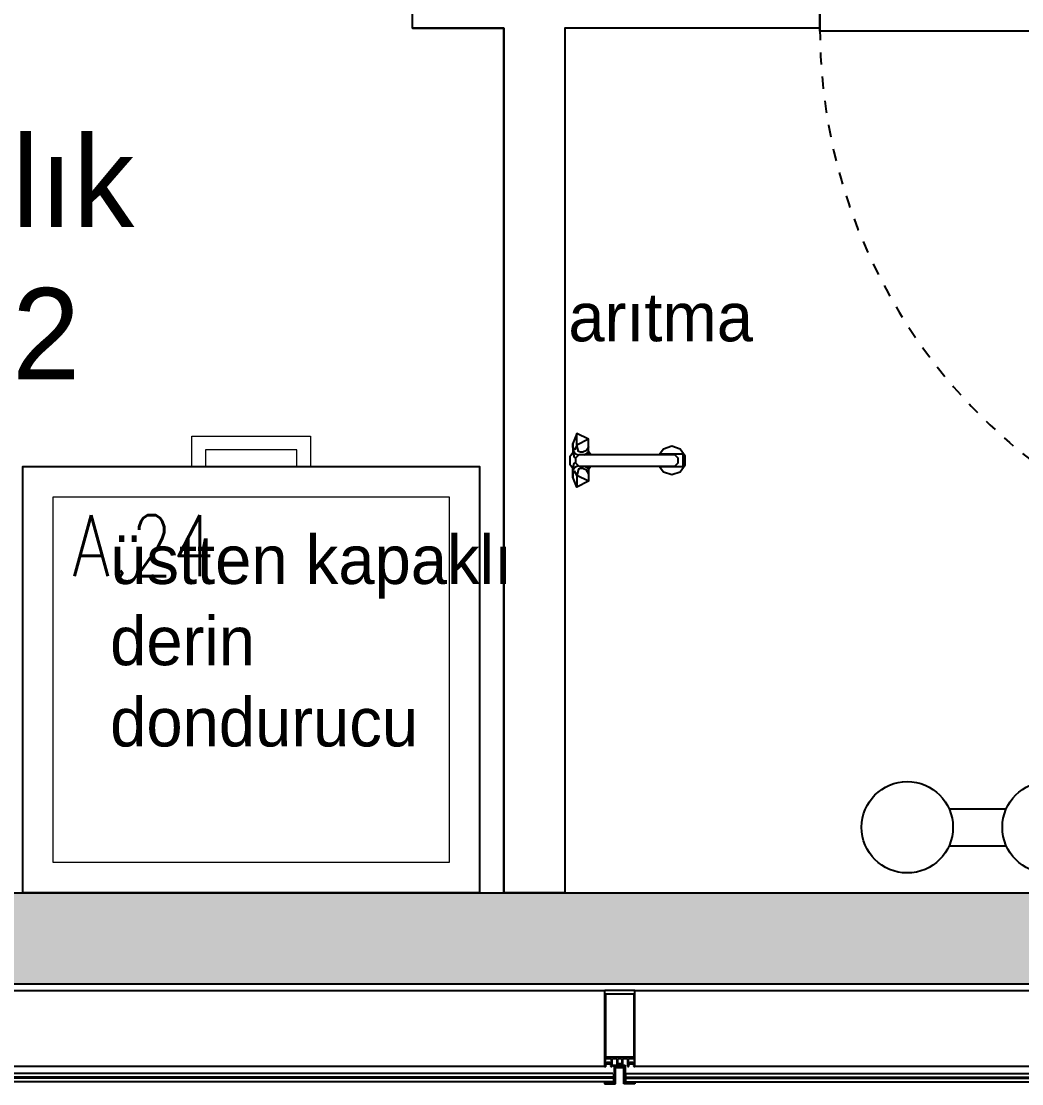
# Model space of a CAD drawing. Header units: inches. Extents: x 19839 to 37459, y -6108 to 838.
# Drawn here: x 34462.5 to 34626.7, y -4469.8 to -4295.4 of the extents above; entities that cross this region are included whole.
import ezdxf
from ezdxf.enums import TextEntityAlignment as Align

# ---------------------------------------------------------------- set-up
doc = ezdxf.new("R2010")
doc.units = ezdxf.units.IN
doc.header["$MEASUREMENT"] = 0
doc.linetypes.add('JIS_02_1.0', pattern=[2, 1, -1])
for name, color, linetype in [('-DWG_ANA', 7, 'Continuous'), ('01_Existing Wall Hatch', 251, 'Continuous'), ('AVM100_CEPHE_CELIK-TASIYICI-YATAY', 112, 'Continuous'), ('COLOUR 2-ATA', 9, 'JIS_02_1.0'), ('DOOR-ATA', 43, 'Continuous'), ('GYPSUM-ATA', 11, 'Continuous'), ('S2000-026 Antet Yazı', 7, 'Continuous'), ('SANITARY-ATA', 144, 'Continuous'), ('TXT-ATA', 7, 'Continuous')]:
    doc.layers.add(name, color=color, linetype=linetype)
doc.layers.add('-DWG_DETAY1', color=7, linetype='Continuous', lineweight=9)
doc.layers.add('NO', color=7, linetype='Continuous', lineweight=30)
doc.styles.add('ATA', font='GOTHIC.TTF')
doc.styles.add('ROMANS', font='romans.shx', dxfattribs={"width": 0.8})

# ---------------------------------------------------------------- blocks, each defined once
blk = doc.blocks.new('asma 2')
at = {"color": 0}
for p, q in [((38840.1, 3637.95, 0), (38979.39, 3637.95)), ((38979.29, 3637.9, 0), (38979.25, 3637.8, 0)), ((38979.25, 3637.8, 0), (38979.25, 3625.45, 0)), ((38979.39, 3637.95, 0), (38979.29, 3637.9, 0)), ((38984.1, 3637.95, 0), (38979.39, 3637.95, 0)), ((38979.46, 3626.98, 0), (38979.46, 3637.37, 0)), ((38979.46, 3637.37, 0), (38984.04, 3637.37, 0)), ((38984.04, 3637.37, 0), (38984.04, 3626.98, 0)), ((38984.21, 3637.91, 0), (38984.1, 3637.95, 0)), ((38984.1, 3637.95, 0), (39123.39, 3637.95, 0)), ((38984.25, 3637.8, 0), (38984.21, 3637.91, 0)), ((38984.25, 3625.45, 0), (38984.25, 3637.8, 0)), ((38979.4, 3626.18, 0), (38979.4, 3626.75, 0)), ((38979.4, 3626.75, 0), (38979.85, 3626.75, 0)), ((38984.04, 3626.98, 0), (38979.46, 3626.98, 0)), ((38979.85, 3626.75, 0), (38979.87, 3626.77, 0)), ((38979.87, 3626.77, 0), (38979.9, 3626.75, 0)), ((38979.9, 3626.75, 0), (38980.34, 3626.75, 0)), ((38980.34, 3626.75, 0), (38980.34, 3626.18, 0)), ((38980.49, 3626.7, 0), (38980.54, 3626.75, 0)), ((38980.49, 3625.49, 0), (38980.49, 3626.7, 0)), ((38980.54, 3626.75, 0), (38981.1, 3626.75, 0)), ((38981.1, 3626.75, 0), (38981.22, 3626.7, 0)), ((38981.43, 3626.7, 0), (38981.48, 3626.75, 0)), ((38981.43, 3625.96, 0), (38981.43, 3626.7, 0)), ((38981.48, 3626.75, 0), (38982.02, 3626.75, 0)), ((38982.02, 3626.75, 0), (38982.07, 3626.7, 0)), ((38982.07, 3626.7, 0), (38982.07, 3625.96, 0)), ((38982.25, 3626.6, 0), (38982.31, 3626.72, 0)), ((38982.31, 3626.72, 0), (38982.4, 3626.75, 0)), ((38982.4, 3626.75, 0), (38982.96, 3626.75, 0)), ((38982.96, 3626.75, 0), (38983.01, 3626.7, 0)), ((38983.01, 3626.7, 0), (38983.01, 3625.49, 0)), ((38983.16, 3626.75, 0), (38983.61, 3626.75, 0)), ((38983.16, 3626.18, 0), (38983.16, 3626.75, 0)), ((38983.61, 3626.75, 0), (38983.63, 3626.77, 0)), ((38983.63, 3626.77, 0), (38983.66, 3626.75, 0)), ((38983.66, 3626.75, 0), (38984.1, 3626.75, 0)), ((38984.1, 3626.75, 0), (38984.1, 3626.18, 0)), ((38979.24, 3625.45), (38840.24, 3625.45, 0)), ((38979.25, 3625.45, 0), (38979.44, 3625.45, 0)), ((38979.52, 3626.18, 0), (38979.4, 3626.18, 0)), ((38979.4, 3625.59, 0), (38979.4, 3625.86, 0)), ((38979.4, 3625.86, 0), (38979.85, 3625.86, 0)), ((38979.52, 3625.59, 0), (38979.4, 3625.59, 0)), ((38979.44, 3625.45, 0), (38979.52, 3625.53, 0)), ((38979.45, 3626, 0), (38979.46, 3626.06, 0)), ((38979.49, 3625.97, 0), (38979.45, 3626, 0)), ((38979.46, 3626.06, 0), (38979.52, 3626.12, 0)), ((38979.53, 3625.99, 0), (38979.49, 3625.97, 0)), ((38979.52, 3626.12, 0), (38979.52, 3626.18, 0)), ((38979.52, 3625.53, 0), (38979.52, 3625.59, 0)), ((38979.63, 3626.09, 0), (38979.53, 3625.99, 0)), ((38979.7, 3626.12, 0), (38979.63, 3626.09, 0)), ((38980.04, 3626.12, 0), (38979.7, 3626.12, 0)), ((38979.85, 3625.86, 0), (38979.87, 3625.88, 0)), ((38979.87, 3625.88, 0), (38979.9, 3625.86, 0)), ((38979.9, 3625.86, 0), (38980.34, 3625.86, 0)), ((38980.11, 3626.09, 0), (38980.04, 3626.12, 0)), ((38980.22, 3625.99, 0), (38980.11, 3626.09, 0)), ((38980.34, 3626.18, 0), (38980.22, 3626.18, 0)), ((38980.22, 3626.18, 0), (38980.22, 3626.12, 0)), ((38980.22, 3626.12, 0), (38980.29, 3626.06, 0)), ((38980.25, 3625.97, 0), (38980.22, 3625.99, 0)), ((38980.34, 3625.59, 0), (38980.22, 3625.59, 0)), ((38980.22, 3625.59, 0), (38980.22, 3625.53, 0)), ((38980.22, 3625.53, 0), (38980.31, 3625.44, 0)), ((38980.3, 3626, 0), (38980.25, 3625.97, 0)), ((38980.29, 3626.06, 0), (38980.3, 3626, 0)), ((38980.31, 3625.44, 0), (38980.44, 3625.44, 0)), ((38980.34, 3625.86, 0), (38980.34, 3625.59, 0)), ((38980.44, 3625.44, 0), (38980.49, 3625.49, 0)), ((38980.64, 3625.68, 0), (38982.64, 3625.68, 0)), ((38980.64, 3625.48, 0), (38980.64, 3625.68, 0)), ((38982.44, 3625.48, 0), (38980.64, 3625.48, 0)), ((38982.2, 3625.48, 0), (38980.86, 3625.48, 0)), ((38980.86, 3625.48, 0), (38980.86, 3622.82, 0)), ((38981.06, 3622.62, 0), (38981.06, 3625.28, 0)), ((38981.06, 3625.28, 0), (38982.2, 3625.28, 0)), ((38981.22, 3626.7, 0), (38981.25, 3626.6, 0)), ((38981.25, 3626.6, 0), (38981.25, 3625.68, 0)), ((38981.48, 3625.91, 0), (38981.43, 3625.96, 0)), ((38982.02, 3625.91, 0), (38981.48, 3625.91, 0)), ((38982.07, 3625.96, 0), (38982.02, 3625.91, 0)), ((38982.2, 3625.28, 0), (38982.2, 3625.48, 0)), ((38982.25, 3625.68, 0), (38982.25, 3626.6, 0)), ((38982.44, 3622.62, 0), (38982.44, 3625.48, 0)), ((38982.64, 3625.68, 0), (38982.64, 3622.82, 0)), ((38983.01, 3625.49, 0), (38983.06, 3625.44, 0)), ((38983.06, 3625.44, 0), (38983.19, 3625.44, 0)), ((38983.28, 3626.18, 0), (38983.16, 3626.18, 0)), ((38983.16, 3625.59, 0), (38983.16, 3625.86, 0)), ((38983.16, 3625.86, 0), (38983.61, 3625.86, 0)), ((38983.28, 3625.59, 0), (38983.16, 3625.59, 0)), ((38983.19, 3625.44, 0), (38983.28, 3625.53, 0)), ((38983.21, 3626, 0), (38983.22, 3626.06, 0)), ((38983.25, 3625.97, 0), (38983.21, 3626, 0)), ((38983.22, 3626.06, 0), (38983.28, 3626.12, 0)), ((38983.29, 3625.99, 0), (38983.25, 3625.97, 0)), ((38983.28, 3626.12, 0), (38983.28, 3626.18, 0)), ((38983.28, 3625.53, 0), (38983.28, 3625.59, 0)), ((38983.39, 3626.09, 0), (38983.29, 3625.99, 0)), ((38983.46, 3626.12, 0), (38983.39, 3626.09, 0)), ((38983.8, 3626.12, 0), (38983.46, 3626.12, 0)), ((38983.61, 3625.86, 0), (38983.63, 3625.88, 0)), ((38983.63, 3625.88, 0), (38983.66, 3625.86, 0)), ((38983.66, 3625.86, 0), (38984.1, 3625.86, 0)), ((38983.87, 3626.09, 0), (38983.8, 3626.12, 0)), ((38983.98, 3625.99, 0), (38983.87, 3626.09, 0)), ((38984.1, 3626.18, 0), (38983.98, 3626.18, 0)), ((38983.98, 3626.18, 0), (38983.98, 3626.12, 0)), ((38983.98, 3626.12, 0), (38984.05, 3626.06, 0)), ((38984.01, 3625.97, 0), (38983.98, 3625.99, 0)), ((38984.1, 3625.59, 0), (38983.98, 3625.59, 0)), ((38983.98, 3625.59, 0), (38983.98, 3625.53, 0)), ((38983.98, 3625.53, 0), (38984.06, 3625.45, 0)), ((38984.06, 3626, 0), (38984.01, 3625.97, 0)), ((38984.05, 3626.06, 0), (38984.06, 3626, 0)), ((38984.06, 3625.45, 0), (38984.25, 3625.45, 0)), ((38984.1, 3625.86, 0), (38984.1, 3625.59, 0)), ((39123.24, 3625.45, 0), (38984.24, 3625.45, 0)), ((38980.74, 3623.67, 0), (38838.74, 3623.67, 0)), ((38980.74, 3623.52, 0), (38838.74, 3623.52, 0)), ((38980.64, 3624.27, 0), (38838.84, 3624.27, 0)), ((38980.66, 3624.27, 0), (38980.76, 3624.17, 0)), ((38980.76, 3623.02, 0), (38980.76, 3624.17, 0)), ((38980.76, 3624.13, 0), (38980.79, 3624.17, 0)), ((38980.76, 3624.09, 0), (38980.84, 3624.17, 0)), ((38980.76, 3624.17, 0), (38980.86, 3624.17, 0)), ((38980.76, 3623.03, 0), (38980.76, 3624.17, 0)), ((38980.86, 3624.04, 0), (38980.76, 3624.14, 0)), ((38980.76, 3624.04, 0), (38980.86, 3624.14, 0)), ((38980.86, 3624, 0), (38980.76, 3624.1, 0)), ((38980.76, 3624, 0), (38980.86, 3624.1, 0)), ((38980.86, 3623.95, 0), (38980.76, 3624.05, 0)), ((38980.76, 3623.95, 0), (38980.86, 3624.05, 0)), ((38980.86, 3623.91, 0), (38980.76, 3624.01, 0)), ((38980.76, 3623.91, 0), (38980.86, 3624.01, 0)), ((38980.86, 3623.86, 0), (38980.76, 3623.96, 0)), ((38980.76, 3623.86, 0), (38980.86, 3623.96, 0)), ((38980.86, 3623.82, 0), (38980.76, 3623.92, 0)), ((38980.76, 3623.82, 0), (38980.86, 3623.92, 0)), ((38980.86, 3623.77, 0), (38980.76, 3623.87, 0)), ((38980.76, 3623.77, 0), (38980.86, 3623.87, 0)), ((38980.86, 3623.73, 0), (38980.76, 3623.83, 0)), ((38980.76, 3623.73, 0), (38980.86, 3623.83, 0)), ((38980.86, 3623.68, 0), (38980.76, 3623.78, 0)), ((38980.76, 3623.68, 0), (38980.86, 3623.78, 0)), ((38980.86, 3623.64, 0), (38980.76, 3623.74, 0)), ((38980.76, 3623.64, 0), (38980.86, 3623.74, 0)), ((38980.86, 3623.59, 0), (38980.76, 3623.69, 0)), ((38980.76, 3623.59, 0), (38980.86, 3623.69, 0)), ((38980.86, 3623.55, 0), (38980.76, 3623.65, 0)), ((38980.76, 3623.55, 0), (38980.86, 3623.65, 0)), ((38980.86, 3623.5, 0), (38980.76, 3623.6, 0)), ((38980.76, 3623.5, 0), (38980.86, 3623.6, 0)), ((38980.86, 3623.46, 0), (38980.76, 3623.56, 0)), ((38980.76, 3623.46, 0), (38980.86, 3623.56, 0)), ((38980.86, 3623.41, 0), (38980.76, 3623.51, 0)), ((38980.76, 3623.41, 0), (38980.86, 3623.51, 0)), ((38980.86, 3623.37, 0), (38980.76, 3623.47, 0)), ((38980.76, 3623.37, 0), (38980.86, 3623.47, 0)), ((38980.86, 3623.32, 0), (38980.76, 3623.42, 0)), ((38980.76, 3623.32, 0), (38980.86, 3623.42, 0)), ((38980.86, 3623.28, 0), (38980.76, 3623.38, 0)), ((38980.76, 3623.28, 0), (38980.86, 3623.38, 0)), ((38980.86, 3623.23, 0), (38980.76, 3623.33, 0)), ((38980.76, 3623.23, 0), (38980.86, 3623.33, 0)), ((38980.86, 3623.19, 0), (38980.76, 3623.29, 0)), ((38980.76, 3623.19, 0), (38980.86, 3623.29, 0)), ((38980.86, 3623.14, 0), (38980.76, 3623.24, 0)), ((38980.76, 3623.14, 0), (38980.86, 3623.24, 0)), ((38980.86, 3624.09, 0), (38980.78, 3624.17, 0)), ((38980.86, 3624.13, 0), (38980.82, 3624.17, 0)), ((38980.86, 3624.17, 0), (38980.86, 3623.03, 0)), ((38982.64, 3624.13, 0), (38982.68, 3624.17, 0)), ((38982.64, 3624.09, 0), (38982.73, 3624.17, 0)), ((38982.74, 3624.17, 0), (38982.64, 3624.17, 0)), ((38982.64, 3624.17, 0), (38982.64, 3623.03, 0)), ((38982.64, 3624.04, 0), (38982.74, 3624.14, 0)), ((38982.74, 3624.04, 0), (38982.64, 3624.14, 0)), ((38982.64, 3624, 0), (38982.74, 3624.1, 0)), ((38982.74, 3624, 0), (38982.64, 3624.1, 0)), ((38982.64, 3623.95, 0), (38982.74, 3624.05, 0)), ((38982.74, 3623.95, 0), (38982.64, 3624.05, 0)), ((38982.64, 3623.91, 0), (38982.74, 3624.01, 0)), ((38982.74, 3623.91, 0), (38982.64, 3624.01, 0)), ((38982.64, 3623.86, 0), (38982.74, 3623.96, 0)), ((38982.74, 3623.86, 0), (38982.64, 3623.96, 0)), ((38982.64, 3623.82, 0), (38982.74, 3623.92, 0)), ((38982.74, 3623.82, 0), (38982.64, 3623.92, 0)), ((38982.64, 3623.77, 0), (38982.74, 3623.87, 0)), ((38982.74, 3623.77, 0), (38982.64, 3623.87, 0)), ((38982.64, 3623.73, 0), (38982.74, 3623.83, 0)), ((38982.74, 3623.73, 0), (38982.64, 3623.83, 0)), ((38982.64, 3623.68, 0), (38982.74, 3623.78, 0)), ((38982.74, 3623.68, 0), (38982.64, 3623.78, 0)), ((38982.64, 3623.64, 0), (38982.74, 3623.74, 0)), ((38982.74, 3623.64, 0), (38982.64, 3623.74, 0)), ((38982.64, 3623.59, 0), (38982.74, 3623.69, 0)), ((38982.74, 3623.59, 0), (38982.64, 3623.69, 0)), ((38982.64, 3623.55, 0), (38982.74, 3623.65, 0)), ((38982.74, 3623.55, 0), (38982.64, 3623.65, 0)), ((38982.64, 3623.5, 0), (38982.74, 3623.6, 0)), ((38982.74, 3623.5, 0), (38982.64, 3623.6, 0)), ((38982.64, 3623.46, 0), (38982.74, 3623.56, 0)), ((38982.74, 3623.46, 0), (38982.64, 3623.56, 0)), ((38982.64, 3623.41, 0), (38982.74, 3623.51, 0)), ((38982.74, 3623.41, 0), (38982.64, 3623.51, 0)), ((38982.64, 3623.37, 0), (38982.74, 3623.47, 0)), ((38982.74, 3623.37, 0), (38982.64, 3623.47, 0)), ((38982.64, 3623.32, 0), (38982.74, 3623.42, 0)), ((38982.74, 3623.32, 0), (38982.64, 3623.42, 0)), ((38982.64, 3623.28, 0), (38982.74, 3623.38, 0)), ((38982.74, 3623.28, 0), (38982.64, 3623.38, 0)), ((38982.64, 3623.23, 0), (38982.74, 3623.33, 0)), ((38982.74, 3623.23, 0), (38982.64, 3623.33, 0)), ((38982.64, 3623.19, 0), (38982.74, 3623.29, 0)), ((38982.74, 3623.19, 0), (38982.64, 3623.29, 0)), ((38982.64, 3623.14, 0), (38982.74, 3623.24, 0)), ((38982.74, 3623.14, 0), (38982.64, 3623.24, 0)), ((38982.74, 3624.09, 0), (38982.66, 3624.17, 0)), ((38982.74, 3624.13, 0), (38982.71, 3624.17, 0)), ((38982.84, 3624.27, 0), (38982.74, 3624.17, 0)), ((38982.74, 3623.02, 0), (38982.74, 3624.17, 0)), ((38982.74, 3623.03, 0), (38982.74, 3624.17, 0)), ((38982.74, 3623.67, 0), (39124.74, 3623.67, 0)), ((38982.74, 3623.52, 0), (39124.74, 3623.52, 0)), ((38982.84, 3624.27, 0), (39124.64, 3624.27, 0)), ((38980.64, 3622.92, 0), (38838.84, 3622.92, 0)), ((38979.25, 3622.89, 0), (38979.27, 3622.92, 0)), ((38979.25, 3622.85, 0), (38979.32, 3622.92, 0)), ((38980.66, 3622.92, 0), (38979.25, 3622.92, 0)), ((38979.25, 3622.92, 0), (38979.25, 3622.82, 0)), ((38979.35, 3622.82, 0), (38979.25, 3622.91, 0)), ((38979.3, 3622.82, 0), (38979.25, 3622.87, 0)), ((38979.26, 3622.82, 0), (38979.25, 3622.82, 0)), ((38979.25, 3622.82, 0), (38980.66, 3622.82, 0)), ((38980.86, 3622.82, 0), (38979.25, 3622.82, 0)), ((38979.25, 3622.82, 0), (38979.25, 3622.62, 0)), ((38979.25, 3622.62, 0), (38981.06, 3622.62, 0)), ((38979.26, 3622.82, 0), (38979.36, 3622.92, 0)), ((38979.39, 3622.82, 0), (38979.29, 3622.92, 0)), ((38979.31, 3622.82, 0), (38979.41, 3622.92, 0)), ((38979.44, 3622.82, 0), (38979.34, 3622.92, 0)), ((38979.35, 3622.82, 0), (38979.45, 3622.92, 0)), ((38979.48, 3622.82, 0), (38979.38, 3622.92, 0)), ((38979.4, 3622.82, 0), (38979.5, 3622.92, 0)), ((38979.53, 3622.82, 0), (38979.43, 3622.92, 0)), ((38979.44, 3622.82, 0), (38979.54, 3622.92, 0)), ((38979.57, 3622.82, 0), (38979.47, 3622.92, 0)), ((38979.49, 3622.82, 0), (38979.59, 3622.92, 0)), ((38979.62, 3622.82, 0), (38979.52, 3622.92, 0)), ((38979.53, 3622.82, 0), (38979.63, 3622.92, 0)), ((38979.66, 3622.82, 0), (38979.56, 3622.92, 0)), ((38979.58, 3622.82, 0), (38979.68, 3622.92, 0)), ((38979.7, 3622.82, 0), (38979.6, 3622.92, 0)), ((38979.62, 3622.82, 0), (38979.72, 3622.92, 0)), ((38979.75, 3622.82, 0), (38979.65, 3622.92, 0)), ((38979.67, 3622.82, 0), (38979.77, 3622.92, 0)), ((38979.79, 3622.82, 0), (38979.69, 3622.92, 0)), ((38979.71, 3622.82, 0), (38979.81, 3622.92, 0)), ((38979.84, 3622.82, 0), (38979.74, 3622.92, 0)), ((38979.76, 3622.82, 0), (38979.86, 3622.92, 0)), ((38979.88, 3622.82, 0), (38979.78, 3622.92, 0)), ((38979.8, 3622.82, 0), (38979.9, 3622.92, 0)), ((38979.93, 3622.82, 0), (38979.83, 3622.92, 0)), ((38979.85, 3622.82, 0), (38979.95, 3622.92, 0)), ((38979.97, 3622.82, 0), (38979.87, 3622.92, 0)), ((38979.89, 3622.82, 0), (38979.99, 3622.92, 0)), ((38980.02, 3622.82, 0), (38979.92, 3622.92, 0)), ((38979.94, 3622.82, 0), (38980.04, 3622.92, 0)), ((38980.06, 3622.82, 0), (38979.96, 3622.92, 0)), ((38979.98, 3622.82, 0), (38980.08, 3622.92, 0)), ((38980.11, 3622.82, 0), (38980.01, 3622.92, 0)), ((38980.03, 3622.82, 0), (38980.13, 3622.92, 0)), ((38980.15, 3622.82, 0), (38980.05, 3622.92, 0)), ((38980.07, 3622.82, 0), (38980.17, 3622.92, 0)), ((38980.2, 3622.82, 0), (38980.1, 3622.92, 0)), ((38980.12, 3622.82, 0), (38980.22, 3622.92, 0)), ((38980.24, 3622.82, 0), (38980.14, 3622.92, 0)), ((38980.16, 3622.82, 0), (38980.26, 3622.92, 0)), ((38980.29, 3622.82, 0), (38980.19, 3622.92, 0)), ((38980.21, 3622.82, 0), (38980.31, 3622.92, 0)), ((38980.33, 3622.82, 0), (38980.23, 3622.92, 0)), ((38980.25, 3622.82, 0), (38980.35, 3622.92, 0)), ((38980.38, 3622.82, 0), (38980.28, 3622.92, 0)), ((38980.3, 3622.82, 0), (38980.4, 3622.92, 0)), ((38980.42, 3622.82, 0), (38980.32, 3622.92, 0)), ((38980.34, 3622.82, 0), (38980.44, 3622.92, 0)), ((38980.47, 3622.82, 0), (38980.37, 3622.92, 0)), ((38980.39, 3622.82, 0), (38980.49, 3622.92, 0)), ((38980.51, 3622.82, 0), (38980.41, 3622.92, 0)), ((38980.43, 3622.82, 0), (38980.53, 3622.92, 0)), ((38980.56, 3622.82, 0), (38980.46, 3622.92, 0)), ((38980.48, 3622.82, 0), (38980.58, 3622.92, 0)), ((38980.6, 3622.82, 0), (38980.5, 3622.92, 0)), ((38980.52, 3622.82, 0), (38980.62, 3622.92, 0)), ((38980.65, 3622.82, 0), (38980.55, 3622.92, 0)), ((38980.57, 3622.82, 0), (38980.66, 3622.91, 0)), ((38980.66, 3622.85, 0), (38980.59, 3622.92, 0)), ((38980.61, 3622.82, 0), (38980.66, 3622.86, 0)), ((38980.66, 3622.9, 0), (38980.64, 3622.92, 0)), ((38980.65, 3622.82, 0), (38980.66, 3622.82, 0)), ((38980.66, 3622.92, 0), (38980.76, 3623.02, 0)), ((38980.66, 3622.82, 0), (38980.66, 3622.92, 0)), ((38980.86, 3623.1, 0), (38980.76, 3623.2, 0)), ((38980.76, 3623.1, 0), (38980.86, 3623.2, 0)), ((38980.86, 3623.05, 0), (38980.76, 3623.15, 0)), ((38980.76, 3623.05, 0), (38980.86, 3623.15, 0)), ((38980.84, 3623.03, 0), (38980.76, 3623.11, 0)), ((38980.79, 3623.03, 0), (38980.76, 3623.06, 0)), ((38980.86, 3623.03, 0), (38980.76, 3623.03, 0)), ((38980.78, 3623.03, 0), (38980.86, 3623.11, 0)), ((38980.83, 3623.03, 0), (38980.86, 3623.06, 0)), ((38984.25, 3622.62, 0), (38982.44, 3622.62, 0)), ((38982.64, 3623.1, 0), (38982.74, 3623.2, 0)), ((38982.74, 3623.1, 0), (38982.64, 3623.2, 0)), ((38982.64, 3623.05, 0), (38982.74, 3623.15, 0)), ((38982.74, 3623.05, 0), (38982.64, 3623.15, 0)), ((38982.72, 3623.03, 0), (38982.64, 3623.11, 0)), ((38982.68, 3623.03, 0), (38982.64, 3623.06, 0)), ((38982.64, 3623.03, 0), (38982.74, 3623.03, 0)), ((38982.64, 3622.82, 0), (38984.25, 3622.82, 0)), ((38982.67, 3623.03, 0), (38982.74, 3623.11, 0)), ((38982.71, 3623.03, 0), (38982.74, 3623.06, 0)), ((38982.84, 3622.92, 0), (38982.74, 3623.02, 0)), ((38982.84, 3622.92, 0), (39124.64, 3622.92, 0)), ((38982.84, 3622.9, 0), (38982.87, 3622.92, 0)), ((38982.84, 3622.85, 0), (38982.91, 3622.92, 0)), ((38982.84, 3622.92, 0), (38984.25, 3622.92, 0)), ((38982.84, 3622.82, 0), (38982.84, 3622.92, 0)), ((38982.94, 3622.82, 0), (38982.84, 3622.91, 0)), ((38982.89, 3622.82, 0), (38982.84, 3622.86, 0)), ((38982.85, 3622.82, 0), (38982.84, 3622.82, 0)), ((38984.25, 3622.82, 0), (38982.84, 3622.82, 0)), ((38982.85, 3622.82, 0), (38982.95, 3622.92, 0)), ((38982.98, 3622.82, 0), (38982.88, 3622.92, 0)), ((38982.9, 3622.82, 0), (38983, 3622.92, 0)), ((38983.03, 3622.82, 0), (38982.93, 3622.92, 0)), ((38982.94, 3622.82, 0), (38983.04, 3622.92, 0)), ((38983.07, 3622.82, 0), (38982.97, 3622.92, 0)), ((38982.99, 3622.82, 0), (38983.09, 3622.92, 0)), ((38983.12, 3622.82, 0), (38983.02, 3622.92, 0)), ((38983.03, 3622.82, 0), (38983.13, 3622.92, 0)), ((38983.16, 3622.82, 0), (38983.06, 3622.92, 0)), ((38983.08, 3622.82, 0), (38983.18, 3622.92, 0)), ((38983.21, 3622.82, 0), (38983.11, 3622.92, 0)), ((38983.12, 3622.82, 0), (38983.22, 3622.92, 0)), ((38983.25, 3622.82, 0), (38983.15, 3622.92, 0)), ((38983.17, 3622.82, 0), (38983.27, 3622.92, 0)), ((38983.3, 3622.82, 0), (38983.2, 3622.92, 0)), ((38983.21, 3622.82, 0), (38983.31, 3622.92, 0)), ((38983.34, 3622.82, 0), (38983.24, 3622.92, 0)), ((38983.26, 3622.82, 0), (38983.36, 3622.92, 0)), ((38983.39, 3622.82, 0), (38983.29, 3622.92, 0)), ((38983.3, 3622.82, 0), (38983.4, 3622.92, 0)), ((38983.43, 3622.82, 0), (38983.33, 3622.92, 0)), ((38983.35, 3622.82, 0), (38983.45, 3622.92, 0)), ((38983.48, 3622.82, 0), (38983.38, 3622.92, 0)), ((38983.39, 3622.82, 0), (38983.49, 3622.92, 0)), ((38983.52, 3622.82, 0), (38983.42, 3622.92, 0)), ((38983.44, 3622.82, 0), (38983.54, 3622.92, 0)), ((38983.57, 3622.82, 0), (38983.47, 3622.92, 0)), ((38983.48, 3622.82, 0), (38983.58, 3622.92, 0)), ((38983.61, 3622.82, 0), (38983.51, 3622.92, 0)), ((38983.53, 3622.82, 0), (38983.63, 3622.92, 0)), ((38983.66, 3622.82, 0), (38983.56, 3622.92, 0)), ((38983.57, 3622.82, 0), (38983.67, 3622.92, 0)), ((38983.7, 3622.82, 0), (38983.6, 3622.92, 0)), ((38983.62, 3622.82, 0), (38983.72, 3622.92, 0)), ((38983.75, 3622.82, 0), (38983.65, 3622.92, 0)), ((38983.66, 3622.82, 0), (38983.76, 3622.92, 0)), ((38983.79, 3622.82, 0), (38983.69, 3622.92, 0)), ((38983.71, 3622.82, 0), (38983.81, 3622.92, 0)), ((38983.84, 3622.82, 0), (38983.74, 3622.92, 0)), ((38983.75, 3622.82, 0), (38983.85, 3622.92, 0)), ((38983.88, 3622.82, 0), (38983.78, 3622.92, 0)), ((38983.8, 3622.82, 0), (38983.9, 3622.92, 0)), ((38983.93, 3622.82, 0), (38983.83, 3622.92, 0)), ((38983.84, 3622.82, 0), (38983.94, 3622.92, 0)), ((38983.97, 3622.82, 0), (38983.87, 3622.92, 0)), ((38983.89, 3622.82, 0), (38983.99, 3622.92, 0)), ((38984.02, 3622.82, 0), (38983.92, 3622.92, 0)), ((38983.93, 3622.82, 0), (38984.03, 3622.92, 0)), ((38984.06, 3622.82, 0), (38983.96, 3622.92, 0)), ((38983.98, 3622.82, 0), (38984.08, 3622.92, 0)), ((38984.1, 3622.82, 0), (38984, 3622.92, 0)), ((38984.02, 3622.82, 0), (38984.12, 3622.92, 0)), ((38984.15, 3622.82, 0), (38984.05, 3622.92, 0)), ((38984.07, 3622.82, 0), (38984.17, 3622.92, 0)), ((38984.19, 3622.82, 0), (38984.09, 3622.92, 0)), ((38984.11, 3622.82, 0), (38984.21, 3622.92, 0)), ((38984.24, 3622.82, 0), (38984.14, 3622.92, 0)), ((38984.16, 3622.82, 0), (38984.25, 3622.91, 0)), ((38984.25, 3622.85, 0), (38984.18, 3622.92, 0)), ((38984.2, 3622.82, 0), (38984.25, 3622.87, 0)), ((38984.25, 3622.89, 0), (38984.23, 3622.92, 0)), ((38984.25, 3622.92, 0), (38984.25, 3622.82, 0)), ((38984.25, 3622.82, 0), (38984.25, 3622.82, 0)), ((38984.25, 3622.82, 0), (38984.25, 3622.62, 0))]:
    blk.add_line(p, q, dxfattribs=at)
at = {"layer": 'AVM100_CEPHE_CELIK-TASIYICI-YATAY', "color": 0}
blk.add_line((38845.24, 3653.95, 0), (39406.24, 3653.95, 0), dxfattribs=at)
blk = doc.blocks.new('A$C3D290A80')
at = {"color": 0, "linetype": 'ByBlock', "lineweight": -2}
for p, q in [((26.22, 311.01), (26.22, 301.59)), ((32.3, 311), (32.3, 301.61)), ((26.22, 287.9), (26.22, 278.61)), ((32.3, 287.88), (32.3, 278.63)), ((26.22, 264.92), (26.22, 253.58)), ((32.3, 264.9), (32.3, 253.6))]:
    blk.add_line(p, q, dxfattribs=at)
for centre in [(29.28, 317.86), (29.28, 294.75), (29.28, 271.76), (29.28, 246.74)]:
    blk.add_circle(centre, 7.5, dxfattribs=at)
blk = doc.blocks.new('musluk')
at = {"layer": 'SANITARY-ATA'}
for p, q in [((33188.8, 32.51), (33188.8, 33.11)), ((33206.95, 31.36, 0), (33203.14, 31.36, 0)), ((33203.14, 31.36, 0), (33203.14, 31.26, 0)), ((33206.95, 29.32, 0), (33206.95, 31.36, 0)), ((33188.8, 28.22), (33188.8, 27.62)), ((33203.14, 29.41, 0), (33203.14, 29.32, 0)), ((33203.14, 29.32, 0), (33206.95, 29.32, 0))]:
    blk.add_line(p, q, dxfattribs=at)
for points in [[(33191.28, 31.26), (33191.4, 31.64), (33191.4, 33.81), (33189.45, 34.78), (33188.8, 33.11), (33188.8, 31.64), (33189.05, 30.88), (33189.25, 30.73)], [(33191.4, 33.81), (33189.45, 32.83), (33189.15, 32.14), (33188.98, 32.27), (33188.8, 32.51)], [(33191.4, 32.61), (33191.23, 32.27), (33191.06, 31.99), (33190.45, 31.68), (33190.1, 31.71), (33189.76, 31.83), (33189.45, 32.83), (33189.45, 34.78)], [(33188.8, 32.01), (33189.15, 31.49), (33189.7, 31.24), (33189.76, 31.23)], [(33190.61, 31.26), (33191.06, 31.49), (33191.4, 31.81)], [(33191.3, 29.41), (33191.4, 29.08), (33191.4, 26.92), (33189.45, 25.94), (33188.8, 27.62), (33188.8, 29.08), (33189.05, 29.85), (33189.24, 29.99)], [(33188.8, 28.72), (33189.15, 29.24), (33189.7, 29.49), (33189.71, 29.49)], [(33191.4, 26.92), (33189.45, 27.89), (33189.15, 28.59), (33188.98, 28.46), (33188.8, 28.22)], [(33191.4, 28.12), (33191.23, 28.46), (33191.06, 28.74), (33190.45, 29.04), (33190.1, 29.02), (33189.76, 28.89), (33189.45, 27.89), (33189.45, 25.94)], [(33190.71, 29.41), (33191.06, 29.24), (33191.4, 28.92)]]:
    blk.add_lwpolyline(points, dxfattribs=at)
at = {"layer": 'SANITARY-ATA', "elevation": 0}
for points in [[(33188.82, 31.61), (33188.33, 30.94), (33188.33, 29.75), (33188.81, 29.09)], [(33191.77, 31.26), (33191.38, 31.79)], [(33206.41, 32.21), (33205.05, 32.66), (33203.68, 32.21), (33202.99, 31.26)], [(33202.99, 29.41), (33203.68, 28.47), (33205.05, 28.02), (33206.41, 28.47), (33207.25, 29.62), (33207.25, 31.06), (33206.41, 32.21)], [(33191.4, 28.92), (33191.76, 29.41)]]:
    blk.add_lwpolyline(points, dxfattribs=at)
blk.add_lwpolyline([(33189.78, 29.41), (33205.55, 29.41), (33206.09, 29.96), (33206.09, 30.72), (33205.55, 31.26), (33189.78, 31.26), (33189.24, 30.72), (33189.24, 29.96)], close=True, dxfattribs=at)
blk = doc.blocks.new('1ug-UDD200')
at = {"layer": '-DWG_ANA', "color": 0}
blk.add_lwpolyline([(0, 0), (75, 0), (75, -70), (0, -70)], close=True, dxfattribs=at)
at = {"layer": '-DWG_DETAY1', "color": 0}
blk.add_lwpolyline([(5, -5), (70, -5), (70, -65), (5, -65)], close=True, dxfattribs=at)
for points in [[(27.74, -75), (27.74, -70)], [(30, -70), (30, -72.74)], [(45, -72.74), (45, -70)], [(47.26, -70), (47.26, -75)], [(30, -72.74), (45, -72.74)], [(47.26, -75), (27.74, -75)]]:
    blk.add_lwpolyline(points, dxfattribs=at)
at = {"layer": 'NO', "linetype": 'Continuous', "style": 'ROMANS', "width": 0.8}
blk.add_attdef('NO', text='', height=10, dxfattribs=at).set_placement((55.2, -57), align=Align.MIDDLE)

msp = doc.modelspace()

# ---------------------------------------------------------------- hatches: boundary and pattern name
at = {"layer": '01_Existing Wall Hatch'}
h = msp.add_hatch(color=256, dxfattribs=at)
h.dxf.hatch_style = 1
h.paths.add_polyline_path([(34302.74, -4438.5), (35541.44, -4438.5), (35541.44, -4453.5), (34302.74, -4453.5)])

# ---------------------------------------------------------------- linework, layer by layer
at = {"layer": 'COLOUR 2-ATA', "ltscale": 2}
msp.add_arc((34683.61, -4296.5, 0), 90, 180, 270, dxfattribs=at)
at = {"layer": 'DOOR-ATA', "elevation": 0}
msp.add_lwpolyline([(34683.61, -4297), (34593.61, -4297), (34593.61, -4286.5), (34683.61, -4286.5)], close=True, dxfattribs=at)
at = {"layer": 'GYPSUM-ATA', "elevation": 0}
for points in [[(34593.61, -4286.5), (34593.61, -4296.5), (34551.74, -4296.5), (34551.74, -4438.5), (34541.74, -4438.5), (34541.74, -4296.5), (34526.74, -4296.5), (34526.74, -4281.5), (34536.74, -4281.5), (34536.74, -4286.5), (34593.61, -4286.5)], [(34526.74, -4296.5), (34541.74, -4296.5), (34541.74, -4438.5)]]:
    msp.add_lwpolyline(points, dxfattribs=at)
at = {"layer": 'GYPSUM-ATA'}
msp.add_lwpolyline([(34302.74, -4438.5), (35541.44, -4438.5), (35541.44, -4453.5), (34302.74, -4453.5)], close=True, dxfattribs=at)

# ---------------------------------------------------------------- block references
at = {"layer": '01_Existing Wall Hatch'}
msp.add_blockref('asma 2', (-4421, -8092.45, 0), dxfattribs=at)
at = {"layer": 'S2000-026 Antet Yazı'}
ref = msp.add_blockref('1ug-UDD200', (34537.74, -4438.5), dxfattribs=dict(at, rotation=180))
ref.add_attrib('NO', 'A.24', dxfattribs={"layer": 'NO', "linetype": 'Continuous', "height": 10, "style": 'ROMANS', "width": 0.8}).set_placement((34482.54, -4381.5), align=Align.MIDDLE)
at = {"layer": 'SANITARY-ATA'}
msp.add_blockref('musluk', (1364.23, -4397.84, 0), dxfattribs=at)
at = {"layer": 'SANITARY-ATA', "rotation": 90}
msp.add_blockref('A$C3D290A80', (34925.81, -4457.01), dxfattribs=at)

# ---------------------------------------------------------------- texts
at = {"layer": 'SANITARY-ATA', "insert": (34477.09, -4414.57, 0), "char_height": 8, "attachment_point": 7, "style": 'ATA'}
msp.add_mtext_dynamic_manual_height_columns('üstten kapaklı\\Pderin \\Pdondurucu', width=64.5654, gutter_width=10, heights=[0], dxfattribs=at)
at = {"layer": 'TXT-ATA', "attachment_point": 1, "style": 'ATA'}
for s, insert, char_height in [('hazırlık\\P10 m2', (34416.41, -4314.19, 0), 15), ('arıtma', (34552.31, -4339.94, 0), 8)]:
    msp.add_mtext_dynamic_manual_height_columns(s, width=117.6308, gutter_width=10, heights=[0], dxfattribs=dict(at, insert=insert, char_height=char_height))

doc.saveas('drawing.dxf')
